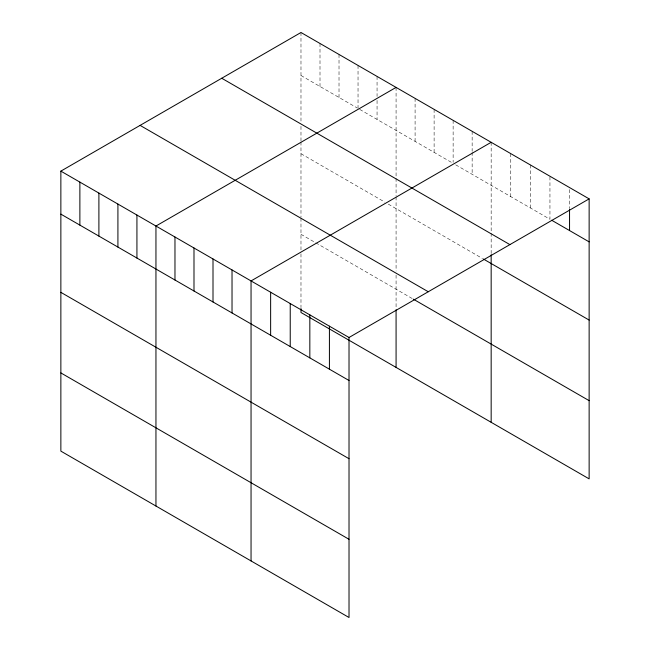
<?xml version="1.0" encoding="UTF-8"?>
<svg xmlns="http://www.w3.org/2000/svg" width="650" height="650" viewBox="0 0 650 650"><rect width="100%" height="100%" fill="white"/><g stroke="black" fill="none" stroke-linecap="round" stroke-linejoin="round"><path stroke-width="0.49" stroke-dasharray="3.25 2.44" d="M300.983 75.506L357.175 107.941M359.767 109.444L452.262 162.841M455.723 164.84L549.949 219.245L549.949 176.239M300.983 153.709L384.832 202.126M388.294 204.124L482.519 258.521M300.983 234.293L413.359 299.179M569.546 189.556L569.546 208.553M530.351 164.929L530.351 207.927M510.762 153.611L510.762 196.617M491.164 142.301L491.164 232.229M491.164 233.204L491.164 254.719M472.144 131.324L472.144 151.32M472.144 152.319L472.144 174.322M453.131 120.339L453.131 162.346M434.111 109.362L434.111 152.368M415.09 98.377L415.09 141.383M396.077 87.401L396.077 177.328M396.077 178.303L396.077 195.902M396.077 196.885L396.077 271.066M396.077 275.088L396.077 308.742M377.057 76.424L377.057 96.419M377.057 100.425L377.057 119.421M358.036 65.439L358.036 108.444M339.016 54.462L339.016 97.468M320.003 43.477L320.003 86.483M300.983 32.5L300.983 121.452M300.983 126.336L300.983 141.001M300.983 141.984L300.983 217.173M300.983 218.172L300.983 249.933M300.983 253.841L300.983 307.613"/><path stroke-width="0.97" d="M60.864 171.129L349.017 337.496L349.017 617.5L60.864 451.132L60.864 171.129L300.983 32.5L589.136 198.868L589.136 478.871L300.983 312.504L300.983 308.588M396.077 87.401L155.951 226.029L155.951 506.033M491.164 142.301L251.046 280.93L251.046 560.934M349.017 337.496L589.136 198.868M551.655 220.228L589.136 241.865M221.739 78.252L509.901 244.611M483.389 259.025L589.136 320.076M140.099 125.385L428.261 291.752M413.359 299.179L589.136 400.66M60.864 214.134L349.017 380.502M60.864 292.346L349.017 458.713M60.864 372.921L349.017 539.289M569.546 209.552L569.546 230.555M491.164 254.719L491.164 422.305M396.077 309.725L396.077 367.404M329.42 326.186L329.42 369.192M309.831 314.876L309.831 357.874M290.233 303.558L290.233 346.564M270.636 292.248L270.636 335.254M232.026 269.953L232.026 312.959M213.005 258.976L213.005 301.974M193.993 247.991L193.993 290.997M174.972 237.014L174.972 280.02M136.931 215.053L136.931 258.058M117.918 204.076L117.918 247.073M98.897 193.091L98.897 236.096M79.877 182.114L79.877 225.119"/></g></svg>
